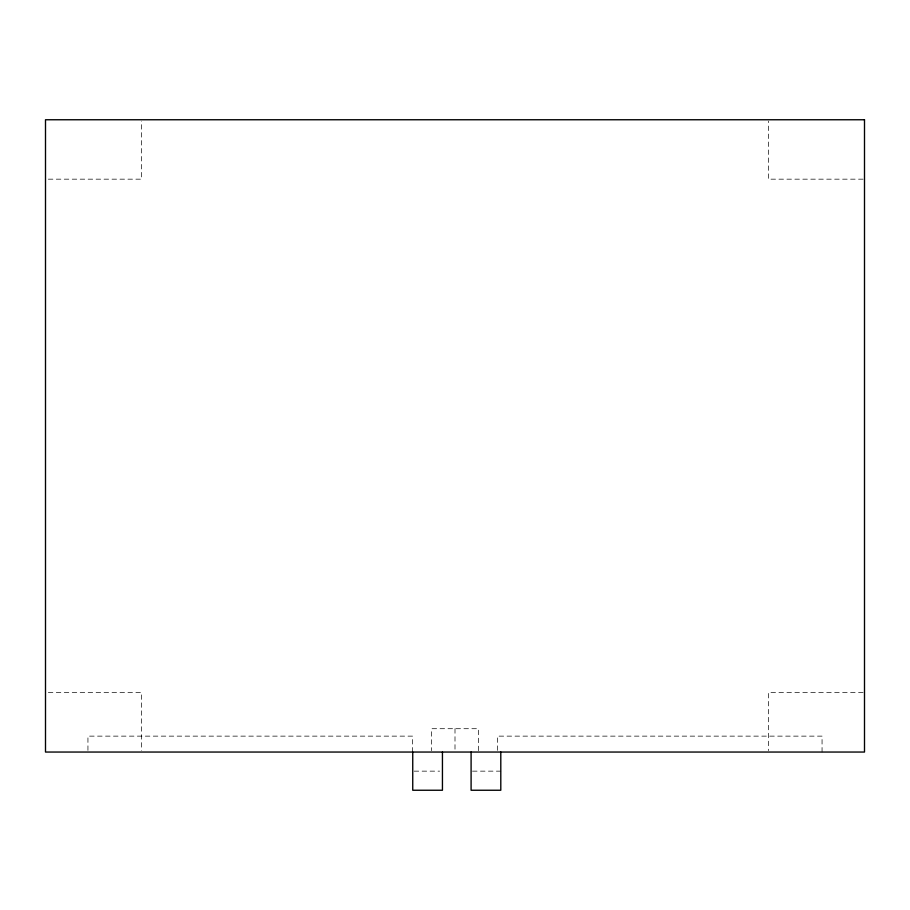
<?xml version="1.0" encoding="UTF-8"?>
<svg xmlns="http://www.w3.org/2000/svg" width="910" height="910" viewBox="0 0 910 910"><rect width="100%" height="100%" fill="white"/><g stroke="black" fill="none" stroke-linecap="round" stroke-linejoin="round"><path stroke-width="0.68" stroke-dasharray="4.55 3.41" d="M48.332 179.168L141.63 179.168L141.63 121.178M863.089 179.168L768.37 179.168L768.37 121.178M48.332 692.635L141.63 692.635L141.63 750.636M863.089 692.635L768.37 692.635L768.37 750.636M414.152 771.145L439.621 771.145M472.506 771.145L500.796 771.145M822.06 752.047L822.06 736.133L497.44 736.133L497.44 752.047M478.341 750.67L478.341 728.705L431.659 728.705L431.659 750.67M455 728.705L455 752.047M412.56 752.047L412.56 736.133L87.94 736.133L87.94 752.047"/><path stroke-width="1.36" d="M500.796 752.047L500.796 790.244L471.096 790.244L471.096 752.047M442.442 752.047L442.442 790.244L412.742 790.244L412.742 752.047M864.5 119.756L45.5 119.756L45.5 752.047L864.5 752.047L864.5 119.756"/></g></svg>
